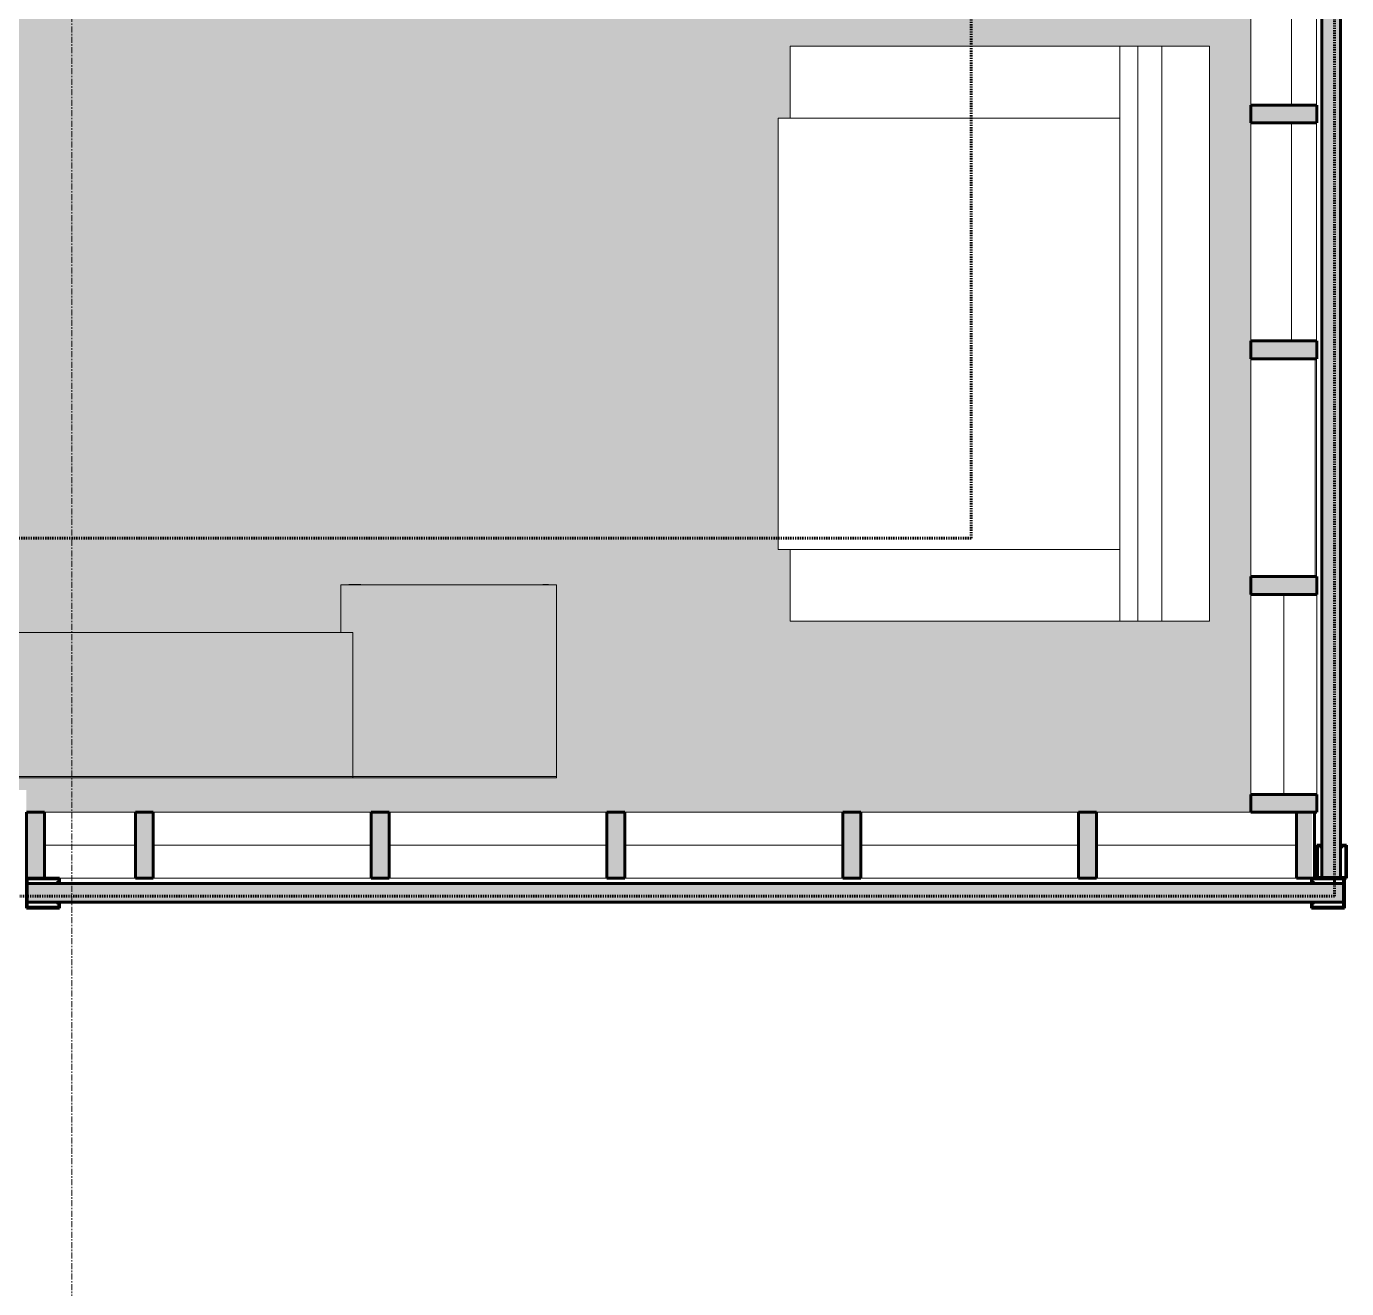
# Model space of a CAD drawing. Header units: inches. Extents: x -4105 to -1989, y 9836 to 11159.
# Drawn here: x -2177.1 to -2066.9, y 9947.4 to 10052.8 of the extents above; entities that cross this region are included whole.
import ezdxf

# ---------------------------------------------------------------- set-up
doc = ezdxf.new("R2010")
doc.units = ezdxf.units.IN
doc.header["$MEASUREMENT"] = 0
doc.linetypes.add('Dash 1_16_', pattern=[0.125, 0.0625, -0.0625])
doc.linetypes.add('Grid Line 1_2_', pattern=[0.875, 0.5, -0.125, 0.125, -0.125])
for name, color, linetype, lineweight in [('0-1', 7, 'Continuous', 5), ('0-2', 7, 'Continuous', 9), ('A-AREA-PATT-2', 141, 'Continuous', 9), ('A-GLAZ-CWMG-1', 247, 'Continuous', 9), ('A-GLAZ-CWMG-2', 250, 'Continuous', 60), ('A-GLAZ-CWMG-3', 251, 'Continuous', 9), ('A-GLAZ-CWMG-4', 7, 'Continuous', 9), ('A-WALL-2', 250, 'Continuous', 60), ('A-WALL-7', 151, 'Continuous', 9), ('C-PROP-LINE-2', 91, 'Dash 1_16_', 60), ('I-FURN', 30, 'Continuous', 9), ('I-FURN-1', 7, 'Continuous', 9), ('I-FURN-3', 55, 'Continuous', 9), ('S-GRID-1', 1, 'Grid Line 1_2_', 9)]:
    doc.layers.add(name, color=color, linetype=linetype, lineweight=lineweight)

# ---------------------------------------------------------------- blocks, each defined once
blk = doc.blocks.new('Entertainment_Center_14771 - Entertainment_Center_14771-V49-ENLARGED FLOOR PLAN - 3RD FLOOR PLAN - WEST')
at = {"layer": 'I-FURN-3'}
for points in [[(-22.43, -6), (-19, -6), (-19, 6), (-18, 6), (-18, 10), (-36, 10), (-36, -6)], [(-35.31, 10), (-34.85, 10), (-34.85, 10.03), (-35.34, 10.03), (-35.31, 10)], [(-19.66, 10), (-18.66, 10), (-18.66, 10.03), (-19.66, 10.03)], [(36, -6), (36, 10), (18, 10), (18, 6), (19, 6), (19, -6), (23.37, -6)], [(18.66, 10), (19.66, 10), (19.66, 10.03), (18.66, 10.03)], [(35.31, 10), (35.34, 10), (35.31, 10.03), (34.85, 10.03), (34.85, 10), (35.31, 10)], [(-5.29, -6), (19, -6), (19, 6), (-19, 6), (-19, -6), (-7.17, -6)], [(-19, -6.13), (-19, -6), (-36, -6), (-36, -6.13), (-22.43, -6.13)], [(9, -6.13), (19, -6.13), (19, -6), (-19, -6), (-19, -6.13), (8.1, -6.13)], [(35, -6.13), (36, -6.13), (36, -6), (19, -6), (19, -6.13), (23.37, -6.13)]]:
    blk.add_hatch(color=256, dxfattribs=at).paths.add_polyline_path(points, flags=0)
at = {"layer": 'I-FURN-1'}
for p, q in [((-18, 10), (-36, 10)), ((-36, 10), (-36, -6)), ((-34.85, 10.03), (-35.34, 10.03)), ((-35.34, 10.03), (-35.34, 10)), ((-34.85, 10), (-34.85, 10.03)), ((-18.66, 10.03), (-19.66, 10.03)), ((-19.66, 10.03), (-19.66, 10)), ((-18.66, 10), (-18.66, 10.03)), ((-18, 6), (-18, 10)), ((36, 10), (18, 10)), ((18, 10), (18, 6)), ((18.66, 10.03), (18.66, 10)), ((19.66, 10.03), (18.66, 10.03)), ((19.66, 10), (19.66, 10.03)), ((35.34, 10.03), (34.85, 10.03)), ((34.85, 10.03), (34.85, 10)), ((35.34, 10), (35.34, 10.03)), ((36, -6), (36, 10)), ((19, 6), (-19, 6)), ((-19, 6), (-19, -6)), ((19, -6), (19, 6)), ((-36, -6), (-19, -6)), ((-36, -6.13), (-36, -6)), ((-36, -6), (-19, -6)), ((-19, -6.13), (-36, -6.13)), ((-19, -6), (19, -6)), ((-19, -6.13), (-19, -6)), ((-19, -6), (19, -6)), ((19, -6.13), (-19, -6.13)), ((19, -6), (36, -6)), ((19, -6), (19, -6.13)), ((19, -6), (36, -6)), ((36, -6.13), (19, -6.13)), ((36, -6.13), (36, -6))]:
    blk.add_line(p, q, dxfattribs=at)
blk = doc.blocks.new('Couch-Both_Arms-Generic - 2-1523460-ENLARGED FLOOR PLAN - 3RD FLOOR PLAN - WEST')
at = {"layer": 'I-FURN'}
for p, q in [((-18, 18.5), (18, 18.5)), ((-18, 17.5), (-18, 18.5)), ((18, 18.5), (18, 17.5)), ((-24, 17.5), (-18, 17.5)), ((-24, -10), (-24, 17.5)), ((-18, 17.5), (-18, -10)), ((18, 17.5), (24, 17.5)), ((18, -10), (18, 17.5)), ((24, 17.5), (24, -10)), ((-24, -10), (24, -10)), ((-24, -13.5), (-24, -10)), ((24, -10), (24, -13.5)), ((-24, -11.5), (24, -11.5)), ((-24, -13.5), (24, -13.5)), ((24, -13.5), (-24, -13.5))]:
    blk.add_line(p, q, dxfattribs=at)
at = {"layer": 'I-FURN-1'}
for p, q in [((-24, -17.5), (-24, -13.5)), ((24, -13.5), (24, -17.5)), ((24, -17.5), (-24, -17.5))]:
    blk.add_line(p, q, dxfattribs=at)
blk = doc.blocks.new('CTR - 1st Phase - Unit Layouts_rvt-1-ENLARGED FLOOR PLAN - 3RD FLOOR PLAN - WEST')
at = {"layer": '0-2', "rotation": 89.9999999999602}
blk.add_blockref('Couch-Both_Arms-Generic - 2-1523460-ENLARGED FLOOR PLAN - 3RD FLOOR PLAN - WEST', (-2095.86, 10027.14), dxfattribs=at)
at = {"layer": '0-2'}
blk.add_blockref('Entertainment_Center_14771 - Entertainment_Center_14771-V49-ENLARGED FLOOR PLAN - 3RD FLOOR PLAN - WEST', (-2168.87, 9996.19), dxfattribs=at)
blk = doc.blocks.new('Rectangular Mullion - Profile_Polycarbonate_Upper and left-1739822-ENLARGED FLOOR PLAN - 3RD FLOOR PLAN - WEST')
at = {"layer": 'A-GLAZ-CWMG-1'}
blk.add_hatch(color=256, dxfattribs=at).paths.add_polyline_path([(-0.06, 1.29), (0, 1.29), (0, -1.21), (-2.75, -1.21), (-2.75, -0.79), (-2.5, -0.79), (-2.5, -0.85), (-2.69, -0.85), (-2.69, -1.15), (-0.06, -1.15), (-0.06, 1.22), (-2.69, 1.22), (-2.69, 0.85), (-2.5, 0.85), (-2.5, 0.79), (-2.75, 0.79), (-2.75, 1.29)], flags=0)
at = {"layer": 'A-GLAZ-CWMG-2'}
for p, q in [((-2.75, 1.29), (0, 1.29)), ((-2.75, 0.79), (-2.75, 1.29)), ((-0.06, 1.22), (-2.69, 1.22)), ((-2.69, 1.22), (-2.69, 0.85)), ((-0.06, -1.15), (-0.06, 1.22)), ((0, 1.29), (0, -1.21)), ((-2.5, 0.79), (-2.75, 0.79)), ((-2.69, 0.85), (-2.5, 0.85)), ((-2.5, 0.85), (-2.5, 0.79)), ((-2.75, -1.21), (-2.75, -0.79)), ((-2.75, -0.79), (-2.5, -0.79)), ((-2.5, -0.85), (-2.69, -0.85)), ((-2.69, -0.85), (-2.69, -1.15)), ((-2.5, -0.79), (-2.5, -0.85)), ((0, -1.21), (-2.75, -1.21)), ((-2.69, -1.15), (-0.06, -1.15))]:
    blk.add_line(p, q, dxfattribs=at)
blk = doc.blocks.new('Rectangular Mullion - Profile_Polycarbonate_right-1739823-ENLARGED FLOOR PLAN - 3RD FLOOR PLAN - WEST')
at = {"layer": 'A-GLAZ-CWMG-1'}
blk.add_hatch(color=256, dxfattribs=at).paths.add_polyline_path([(0, 1.29), (-2.75, 1.29), (-2.75, 0.79), (-2.5, 0.79), (-2.5, 0.85), (-2.69, 0.85), (-2.69, 1.22), (-0.06, 1.22), (-0.06, -1.15), (-2.69, -1.15), (-2.69, -0.85), (-2.5, -0.85), (-2.5, -0.79), (-2.75, -0.79), (-2.75, -1.21), (0, -1.21), (0, 1.22)], flags=0)
at = {"layer": 'A-GLAZ-CWMG-2'}
for p, q in [((0, 1.29), (-2.75, 1.29)), ((-2.75, 1.29), (-2.75, 0.79)), ((-2.69, 0.85), (-2.69, 1.22)), ((-2.69, 1.22), (-0.06, 1.22)), ((-0.06, 1.22), (-0.06, -1.15)), ((0, -1.21), (0, 1.29)), ((-2.75, 0.79), (-2.5, 0.79)), ((-2.5, 0.85), (-2.69, 0.85)), ((-2.5, 0.79), (-2.5, 0.85)), ((-2.5, -0.79), (-2.75, -0.79)), ((-2.75, -0.79), (-2.75, -1.21)), ((-2.69, -1.15), (-2.69, -0.85)), ((-2.69, -0.85), (-2.5, -0.85)), ((-2.5, -0.85), (-2.5, -0.79)), ((-2.75, -1.21), (0, -1.21)), ((-0.06, -1.15), (-2.69, -1.15))]:
    blk.add_line(p, q, dxfattribs=at)
blk = doc.blocks.new('Rectangular Mullion - Stud - Vertical-2193585-ENLARGED FLOOR PLAN - 3RD FLOOR PLAN - WEST')
at = {"layer": 'A-GLAZ-CWMG-1'}
blk.add_hatch(color=256, dxfattribs=at).paths.add_polyline_path([(-0.25, 2.75), (-0.19, 2.75), (-0.19, -2.75), (-1.5, -2.75), (-1.5, 2.75)], flags=0)
at = {"layer": 'A-GLAZ-CWMG-2'}
for p, q in [((-1.5, -2.75), (-1.5, 2.75)), ((-1.5, 2.75), (0, 2.75)), ((0, 2.75), (0, -2.75)), ((0, -2.75), (-1.5, -2.75))]:
    blk.add_line(p, q, dxfattribs=at)
blk = doc.blocks.new('Rectangular Mullion - Stud - Vertical-2193592-ENLARGED FLOOR PLAN - 3RD FLOOR PLAN - WEST')
at = {"layer": 'A-GLAZ-CWMG-1'}
blk.add_hatch(color=256, dxfattribs=at).paths.add_polyline_path([(-1, 2.75), (-1.5, 2.75), (-1.5, -2.75), (0, -2.75), (0, 2.75)], flags=0)
at = {"layer": 'A-GLAZ-CWMG-2'}
for p, q in [((0, 2.75), (-1.5, 2.75)), ((-1.5, 2.75), (-1.5, -2.75)), ((0, -2.75), (0, 2.75)), ((-1.5, -2.75), (0, -2.75))]:
    blk.add_line(p, q, dxfattribs=at)
blk = doc.blocks.new('Rectangular Mullion - Stud - Base_Head-1740475-ENLARGED FLOOR PLAN - 3RD FLOOR PLAN - WEST')
at = {"layer": 'A-GLAZ-CWMG-3'}
h = blk.add_hatch(dxfattribs=at)
h.set_pattern_fill('FP_21', color=256, style=0, pattern_type=2)
h.set_pattern_definition([(180, (-3829.448, 9984.439), (-1e-15, -8), [])])
h.paths.add_polyline_path([(-3824.88, 9981.69), (-3819.61, 9981.69), (-3819.61, 9987.19), (-3837.79, 9987.19), (-3837.79, 9981.69)], flags=0)
at = {"layer": 'A-GLAZ-CWMG-4'}
for p, q in [((-3837.79, 9987.19), (-3819.61, 9987.19)), ((-3819.61, 9981.69), (-3837.79, 9981.69))]:
    blk.add_line(p, q, dxfattribs=at)
blk = doc.blocks.new('Rectangular Mullion - Stud - Vertical-2193584-ENLARGED FLOOR PLAN - 3RD FLOOR PLAN - WEST')
at = {"layer": 'A-GLAZ-CWMG-1'}
blk.add_hatch(color=256, dxfattribs=at).paths.add_polyline_path([(0, 2.75), (1.5, 2.75), (1.5, -2.75), (0, -2.75), (0, 1.5)], flags=0)
at = {"layer": 'A-GLAZ-CWMG-2'}
for p, q in [((0, -2.75), (0, 2.75)), ((0, 2.75), (1.5, 2.75)), ((1.5, 2.75), (1.5, -2.75)), ((1.5, -2.75), (0, -2.75))]:
    blk.add_line(p, q, dxfattribs=at)
blk = doc.blocks.new('Rectangular Mullion - Stud - Base_Head-1773364-ENLARGED FLOOR PLAN - 3RD FLOOR PLAN - WEST')
at = {"layer": 'A-GLAZ-CWMG-3'}
h = blk.add_hatch(dxfattribs=at)
h.set_pattern_fill('FP_22', color=256, style=0, pattern_type=2)
h.set_pattern_definition([(180, (-3770.398, 9984.439), (-1e-15, -8), [])])
h.paths.add_polyline_path([(-3763.81, 9981.69), (-3760.56, 9981.69), (-3760.56, 9987.19), (-3778.74, 9987.19), (-3778.74, 9981.69)], flags=0)
at = {"layer": 'A-GLAZ-CWMG-4'}
for p, q in [((-3778.74, 9987.19), (-3760.56, 9987.19)), ((-3760.56, 9981.69), (-3778.74, 9981.69))]:
    blk.add_line(p, q, dxfattribs=at)
blk = doc.blocks.new('Rectangular Mullion - Stud - Base_Head-1773367-ENLARGED FLOOR PLAN - 3RD FLOOR PLAN - WEST')
at = {"layer": 'A-GLAZ-CWMG-3'}
h = blk.add_hatch(dxfattribs=at)
h.set_pattern_fill('FP_24', color=256, style=0, pattern_type=2)
h.set_pattern_definition([(180, (-2079.453, 9984.439), (-1e-15, -8), [])])
h.paths.add_polyline_path([(-2087.79, 9981.69), (-2071.11, 9981.69), (-2071.11, 9987.19), (-2087.79, 9987.19), (-2087.79, 9982.94)], flags=0)
at = {"layer": 'A-GLAZ-CWMG-4'}
for p, q in [((-2087.79, 9987.19), (-2074.92, 9987.19)), ((-2071.11, 9981.69), (-2087.79, 9981.69))]:
    blk.add_line(p, q, dxfattribs=at)
blk = doc.blocks.new('Rectangular Mullion - Stud - Vertical-2193583-ENLARGED FLOOR PLAN - 3RD FLOOR PLAN - WEST')
at = {"layer": 'A-GLAZ-CWMG-1'}
blk.add_hatch(color=256, dxfattribs=at).paths.add_polyline_path([(0, 2.75), (1.5, 2.75), (1.5, -2.75), (0, -2.75), (0, 1.5)], flags=0)
at = {"layer": 'A-GLAZ-CWMG-2'}
for p, q in [((0, -2.75), (0, 2.75)), ((0, 2.75), (1.5, 2.75)), ((1.5, 2.75), (1.5, -2.75)), ((1.5, -2.75), (0, -2.75))]:
    blk.add_line(p, q, dxfattribs=at)
blk = doc.blocks.new('Rectangular Mullion - Stud - Base_Head-1940150-ENLARGED FLOOR PLAN - 3RD FLOOR PLAN - WEST')
at = {"layer": 'A-GLAZ-CWMG-3'}
h = blk.add_hatch(dxfattribs=at)
h.set_pattern_fill('FP_26', color=256, style=0, pattern_type=2)
h.set_pattern_definition([(180, (-2172.576, 9984.439), (-1e-15, -8), [])])
h.paths.add_polyline_path([(-2174.37, 9981.69), (-2168.03, 9981.69), (-2168.03, 9987.19), (-2175.62, 9987.19), (-2175.62, 9981.69), (-2174.44, 9981.69)], flags=0)
at = {"layer": 'A-GLAZ-CWMG-4'}
for p, q in [((-2175.62, 9987.19), (-2168.03, 9987.19)), ((-2168.03, 9981.69), (-2174.37, 9981.69))]:
    blk.add_line(p, q, dxfattribs=at)
blk = doc.blocks.new('Rectangular Mullion - Stud - Vertical-2193578-ENLARGED FLOOR PLAN - 3RD FLOOR PLAN - WEST')
at = {"layer": 'A-GLAZ-CWMG-1'}
blk.add_hatch(color=256, dxfattribs=at).paths.add_polyline_path([(0, -1.5), (0, -2.75), (-1.5, -2.75), (-1.5, 2.75), (0, 2.75)], flags=0)
at = {"layer": 'A-GLAZ-CWMG-2'}
for p, q in [((-1.5, 2.75), (0, 2.75)), ((-1.5, -2.75), (-1.5, 2.75)), ((0, 2.75), (0, -2.75)), ((0, -2.75), (-1.5, -2.75))]:
    blk.add_line(p, q, dxfattribs=at)
blk = doc.blocks.new('Rectangular Mullion - Stud - Base_Head-1741132-ENLARGED FLOOR PLAN - 3RD FLOOR PLAN - WEST')
at = {"layer": 'A-GLAZ-CWMG-3'}
h = blk.add_hatch(dxfattribs=at)
h.set_pattern_fill('FP_33', color=256, style=0, pattern_type=2)
h.set_pattern_definition([(270, (-3856.474, 10016.715), (8, 5e-16), [])])
h.paths.add_polyline_path([(-3857.97, 10008.37), (-3853.72, 10008.37), (-3853.72, 10026.56), (-3859.22, 10026.56), (-3859.22, 10008.37)], flags=0)
at = {"layer": 'A-GLAZ-CWMG-4'}
for p, q in [((-3859.22, 10026.56), (-3859.22, 10008.37)), ((-3853.72, 10008.37), (-3853.72, 10026.56))]:
    blk.add_line(p, q, dxfattribs=at)
blk = doc.blocks.new('Rectangular Mullion - Stud - Vertical-2193575-ENLARGED FLOOR PLAN - 3RD FLOOR PLAN - WEST')
at = {"layer": 'A-GLAZ-CWMG-1'}
blk.add_hatch(color=256, dxfattribs=at).paths.add_polyline_path([(0, -1.5), (0, 2.75), (1.5, 2.75), (1.5, -2.75), (0, -2.75)], flags=0)
at = {"layer": 'A-GLAZ-CWMG-2'}
for p, q in [((0, 2.75), (1.5, 2.75)), ((0, -2.75), (0, 2.75)), ((1.5, 2.75), (1.5, -2.75)), ((1.5, -2.75), (0, -2.75))]:
    blk.add_line(p, q, dxfattribs=at)
blk = doc.blocks.new('Rectangular Mullion - Stud - Base_Head-V57-ENLARGED FLOOR PLAN - 3RD FLOOR PLAN - WEST')
at = {"layer": 'A-GLAZ-CWMG-3'}
h = blk.add_hatch(dxfattribs=at)
h.set_pattern_fill('FP_15', color=256, style=0, pattern_type=2)
h.set_pattern_definition([(90, (-3405.549, 11038.384), (-8, 5e-16), [])])
h.paths.add_polyline_path([(-3402.8, 11028.54), (-3402.8, 11046.73), (-3408.3, 11046.73), (-3408.3, 11028.54)], flags=0)
at = {"layer": 'A-GLAZ-CWMG-4'}
for p, q in [((-3408.3, 11046.73), (-3408.3, 11028.54)), ((-3402.8, 11028.54), (-3402.8, 11046.73))]:
    blk.add_line(p, q, dxfattribs=at)
blk = doc.blocks.new('Rectangular Mullion - Stud - Base_Head-1769175-ENLARGED FLOOR PLAN - 3RD FLOOR PLAN - WEST')
at = {"layer": 'A-GLAZ-CWMG-3'}
h = blk.add_hatch(dxfattribs=at)
h.set_pattern_fill('FP_37', color=256, style=0, pattern_type=2)
h.set_pattern_definition([(90, (-2072.174, 9997.031), (-8, 5e-16), [])])
h.paths.add_polyline_path([(-2069.42, 9988.69), (-2069.42, 10005.37), (-2074.92, 10005.37), (-2074.92, 9988.69), (-2070.67, 9988.69)], flags=0)
at = {"layer": 'A-GLAZ-CWMG-4'}
for p, q in [((-2074.92, 10005.37), (-2074.92, 9988.69)), ((-2069.42, 9988.69), (-2069.42, 10005.37))]:
    blk.add_line(p, q, dxfattribs=at)
blk = doc.blocks.new('Rectangular Mullion - Stud - Vertical-2193576-ENLARGED FLOOR PLAN - 3RD FLOOR PLAN - WEST')
at = {"layer": 'A-GLAZ-CWMG-1'}
blk.add_hatch(color=256, dxfattribs=at).paths.add_polyline_path([(0, -1.5), (0, 2.75), (1.5, 2.75), (1.5, -2.75), (0, -2.75)], flags=0)
at = {"layer": 'A-GLAZ-CWMG-2'}
for p, q in [((0, 2.75), (1.5, 2.75)), ((0, -2.75), (0, 2.75)), ((1.5, 2.75), (1.5, -2.75)), ((1.5, -2.75), (0, -2.75))]:
    blk.add_line(p, q, dxfattribs=at)
blk = doc.blocks.new('Rectangular Mullion - Profile_Polycarbonate_Upper and left-1741240-ENLARGED FLOOR PLAN - 3RD FLOOR PLAN - WEST')
at = {"layer": 'A-GLAZ-CWMG-1'}
h = blk.add_hatch(color=256, dxfattribs=at)
h.paths.add_polyline_path([(-2.75, 1.15), (-2.69, 1.15), (-2.69, 0.85), (-2.5, 0.85), (-2.5, 0.79), (-2.75, 0.79)], flags=0)
h.paths.add_polyline_path([(-2.75, -0.79), (-2.5, -0.79), (-2.5, -0.85), (-2.69, -0.85), (-2.69, -1.22), (-0.06, -1.22), (-0.06, 1.15), (0, 1.15), (0, -1.29), (-2.75, -1.29), (-2.75, -1.22)], flags=0)
h.paths.add_polyline_path([(-2.09, 1.21), (-1.31, 1.21), (-1.31, 1.15), (-2.09, 1.15), (-2.09, 1.2)], flags=0)
at = {"layer": 'A-GLAZ-CWMG-2'}
for p, q in [((-2.75, 0.79), (-2.75, 1.21)), ((-2.75, 1.21), (0, 1.21)), ((-0.06, 1.15), (-2.69, 1.15)), ((-2.69, 1.15), (-2.69, 0.85)), ((-0.06, -1.22), (-0.06, 1.15)), ((0, 1.21), (0, -1.29)), ((-2.5, 0.79), (-2.75, 0.79)), ((-2.69, 0.85), (-2.5, 0.85)), ((-2.5, 0.85), (-2.5, 0.79)), ((-2.75, -1.29), (-2.75, -0.79)), ((-2.75, -0.79), (-2.5, -0.79)), ((-2.5, -0.85), (-2.69, -0.85)), ((-2.69, -0.85), (-2.69, -1.22)), ((-2.5, -0.79), (-2.5, -0.85)), ((0, -1.29), (-2.75, -1.29)), ((-2.69, -1.22), (-0.06, -1.22))]:
    blk.add_line(p, q, dxfattribs=at)
blk = doc.blocks.new('CTR - 1st Phase - Shell_rvt-1-ENLARGED FLOOR PLAN - 3RD FLOOR PLAN - WEST')
at = {"layer": 'A-WALL-7'}
for points in [[(-2067.42, 9981.75), (-2067.42, 10089.33), (-2069, 10089.33), (-2069, 9981.75)], [(-2114.97, 9979.69), (-2067.17, 9979.69), (-2067.17, 9981.26), (-2177.06, 9981.26), (-2177.06, 9979.69), (-2145.5, 9979.69)]]:
    blk.add_hatch(color=256, dxfattribs=at).paths.add_polyline_path(points, flags=0)
at = {"layer": 'A-WALL-2'}
for p, q in [((-2069, 10089.33), (-2069, 9981.75)), ((-2067.42, 9981.75), (-2067.42, 10089.33)), ((-2067.17, 9981.26), (-2177.06, 9981.26)), ((-2177.06, 9981.26), (-2177.06, 9979.69)), ((-2069, 9981.75), (-2067.42, 9981.75)), ((-2067.17, 9979.69), (-2067.17, 9981.26)), ((-2177.06, 9979.69), (-2067.17, 9979.69))]:
    blk.add_line(p, q, dxfattribs=at)
at = {"layer": 'S-GRID-1'}
blk.add_line((-2173.32, 9836.18), (-2173.32, 11126.32), dxfattribs=at)
at = {"layer": '0-2', "rotation": 180}
for name, p in [('Rectangular Mullion - Stud - Base_Head-1741132-ENLARGED FLOOR PLAN - 3RD FLOOR PLAN - WEST', (-5928.65, 20072.8)), ('Rectangular Mullion - Stud - Base_Head-1741132-ENLARGED FLOOR PLAN - 3RD FLOOR PLAN - WEST', (-5928.65, 20053.11)), ('Rectangular Mullion - Stud - Vertical-2193592-ENLARGED FLOOR PLAN - 3RD FLOOR PLAN - WEST', (-2177.12, 9984.44)), ('Rectangular Mullion - Profile_Polycarbonate_right-1739823-ENLARGED FLOOR PLAN - 3RD FLOOR PLAN - WEST', (-2177.12, 9980.48))]:
    blk.add_blockref(name, p, dxfattribs=at)
at = {"layer": '0-2', "extrusion": (0, 0, -1)}
for name, p, rotation in [('Rectangular Mullion - Stud - Vertical-2193575-ENLARGED FLOOR PLAN - 3RD FLOOR PLAN - WEST', (2072.17, 10046.24), 270.0000000000072), ('Rectangular Mullion - Stud - Vertical-2193576-ENLARGED FLOOR PLAN - 3RD FLOOR PLAN - WEST', (2072.17, 10026.56), 270.0000000000072), ('Rectangular Mullion - Stud - Vertical-2193576-ENLARGED FLOOR PLAN - 3RD FLOOR PLAN - WEST', (2072.17, 10006.87), 270.0000000000072), ('Rectangular Mullion - Stud - Vertical-2193578-ENLARGED FLOOR PLAN - 3RD FLOOR PLAN - WEST', (2072.17, 9987.19), 270.0000000000072), ('Rectangular Mullion - Stud - Vertical-2193584-ENLARGED FLOOR PLAN - 3RD FLOOR PLAN - WEST', (2168.03, 9984.44), 180), ('Rectangular Mullion - Stud - Vertical-2193584-ENLARGED FLOOR PLAN - 3RD FLOOR PLAN - WEST', (2148.35, 9984.44), 180), ('Rectangular Mullion - Stud - Vertical-2193584-ENLARGED FLOOR PLAN - 3RD FLOOR PLAN - WEST', (2128.66, 9984.44), 180), ('Rectangular Mullion - Stud - Vertical-2193583-ENLARGED FLOOR PLAN - 3RD FLOOR PLAN - WEST', (2108.98, 9984.44), 180), ('Rectangular Mullion - Stud - Vertical-2193583-ENLARGED FLOOR PLAN - 3RD FLOOR PLAN - WEST', (2089.29, 9984.44), 180), ('Rectangular Mullion - Stud - Vertical-2193585-ENLARGED FLOOR PLAN - 3RD FLOOR PLAN - WEST', (2069.61, 9984.44), 180), ('Rectangular Mullion - Profile_Polycarbonate_Upper and left-1741240-ENLARGED FLOOR PLAN - 3RD FLOOR PLAN - WEST', (2068.21, 9981.69), 270.0000000000089), ('Rectangular Mullion - Profile_Polycarbonate_Upper and left-1739822-ENLARGED FLOOR PLAN - 3RD FLOOR PLAN - WEST', (2067.11, 9980.48), 180)]:
    blk.add_blockref(name, p, dxfattribs=dict(at, rotation=rotation))
at = {"layer": '0-2'}
for name, p in [('Rectangular Mullion - Stud - Base_Head-V57-ENLARGED FLOOR PLAN - 3RD FLOOR PLAN - WEST', (1333.37, -1021.67)), ('Rectangular Mullion - Stud - Base_Head-1769175-ENLARGED FLOOR PLAN - 3RD FLOOR PLAN - WEST', (0, 0)), ('Rectangular Mullion - Stud - Base_Head-1940150-ENLARGED FLOOR PLAN - 3RD FLOOR PLAN - WEST', (0, 0)), ('Rectangular Mullion - Stud - Base_Head-1740475-ENLARGED FLOOR PLAN - 3RD FLOOR PLAN - WEST', (1671.26, 0)), ('Rectangular Mullion - Stud - Base_Head-1740475-ENLARGED FLOOR PLAN - 3RD FLOOR PLAN - WEST', (1690.94, 0)), ('Rectangular Mullion - Stud - Base_Head-1740475-ENLARGED FLOOR PLAN - 3RD FLOOR PLAN - WEST', (1710.63, 0)), ('Rectangular Mullion - Stud - Base_Head-1773364-ENLARGED FLOOR PLAN - 3RD FLOOR PLAN - WEST', (1671.26, 0)), ('Rectangular Mullion - Stud - Base_Head-1773367-ENLARGED FLOOR PLAN - 3RD FLOOR PLAN - WEST', (0, 0))]:
    blk.add_blockref(name, p, dxfattribs=at)
blk = doc.blocks.new('Family - ___-1870007-ENLARGED FLOOR PLAN - 3RD FLOOR PLAN - WEST')
at = {"layer": 'C-PROP-LINE-2'}
for q in [(-2067.92, 10851.39), (-2522.72, 9980.19)]:
    blk.add_line((-2067.92, 9980.19), q, dxfattribs=at)
blk = doc.blocks.new('Family - ___-1870574-ENLARGED FLOOR PLAN - 3RD FLOOR PLAN - WEST')
at = {"layer": 'C-PROP-LINE-2'}
for q in [(-2098.26, 10821.49), (-3831.16, 10010.09)]:
    blk.add_line((-2098.26, 10010.09), q, dxfattribs=at)

msp = doc.modelspace()

# ---------------------------------------------------------------- hatches: boundary and pattern name
at = {"layer": 'A-AREA-PATT-2'}
h = msp.add_hatch(color=256, dxfattribs=at)
h.paths.add_polyline_path([(-2476.2, 10374.49), (-2474.96, 10375.73), (-2449.51, 10350.27), (-2450.74, 10349.03), (-2475.05, 10373.34)], flags=0)
h.paths.add_polyline_path([(-2175.39, 9987.19), (-2074.92, 9987.19), (-2074.92, 10085.61), (-2072.17, 10085.61), (-2072.17, 10087.89), (-2074.92, 10087.89), (-2074.92, 10089.2), (-2076.8, 10089.2), (-2076.8, 10217.82), (-2203.03, 10217.82), (-2203.03, 10209.82), (-2238.78, 10209.82), (-2238.78, 10217.82), (-2243.53, 10217.82), (-2243.53, 10241.82), (-2268.05, 10241.82), (-2309.73, 10283.51), (-2306.38, 10286.87), (-2304.48, 10284.97), (-2288.07, 10284.97), (-2288.07, 10285.72), (-2285.57, 10285.72), (-2285.57, 10284.97), (-2248.32, 10284.97), (-2248.32, 10283.6), (-2213.32, 10283.6), (-2213.32, 10284.97), (-2213.07, 10284.97), (-2213.07, 10285.72), (-2208.07, 10285.72), (-2208.07, 10284.97), (-2207.82, 10284.97), (-2207.82, 10283.6), (-2172.82, 10283.6), (-2172.82, 10284.97), (-2135.57, 10284.97), (-2135.57, 10285.72), (-2133.07, 10285.72), (-2133.07, 10284.97), (-2076.8, 10284.97), (-2076.8, 10412.79), (-2267.5, 10412.79), (-2267.5, 10382.24), (-2272.25, 10382.24), (-2272.25, 10412.79), (-2278.27, 10412.79), (-2278.27, 10405.06), (-2278.4, 10404.1), (-2278.77, 10403.2), (-2279.36, 10402.43), (-2280.13, 10401.84), (-2281.03, 10401.46), (-2282.07, 10401.34), (-2283.38, 10401.34), (-2283.04, 10398.31), (-2281.85, 10397.31), (-2281.28, 10396.31), (-2281.01, 10395.31), (-2280.83, 10394.31), (-2280.75, 10393.31), (-2280.92, 10391.32), (-2281.46, 10389.31), (-2282.19, 10387.31), (-2283.12, 10385.31), (-2284.51, 10383.31), (-2285.51, 10382.31), (-2286.37, 10381.81), (-2287.75, 10381.31), (-2288.75, 10381.31), (-2290.12, 10381.81), (-2290.99, 10382.31), (-2291.99, 10383.31), (-2293.37, 10385.31), (-2294.31, 10387.31), (-2295.03, 10389.31), (-2295.57, 10391.32), (-2295.75, 10393.31), (-2295.66, 10394.31), (-2295.48, 10395.31), (-2295.21, 10396.31), (-2294.65, 10397.31), (-2293.46, 10398.31), (-2293.11, 10401.34), (-2294.5, 10401.34), (-2295.46, 10401.46), (-2296.36, 10401.84), (-2297.13, 10402.43), (-2297.72, 10403.2), (-2298.1, 10404.1), (-2298.22, 10405.06), (-2298.22, 10412.79), (-2306.25, 10412.79), (-2306.25, 10388.79), (-2358.84, 10388.79), (-2358.84, 10351.53), (-2364.94, 10345.43), (-2338.07, 10318.56), (-2311.02, 10345.62), (-2272.25, 10345.62), (-2272.25, 10346.24), (-2267.5, 10346.24), (-2267.5, 10340.87), (-2309.05, 10340.87), (-2334.71, 10315.2), (-2331.83, 10312.32), (-2335.19, 10308.96), (-2374.47, 10348.24), (-2375, 10347.71), (-2376.76, 10349.48), (-2376.23, 10350.01), (-2402.57, 10376.35), (-2401.6, 10377.32), (-2426.35, 10402.07), (-2427.32, 10401.09), (-2427.5, 10401.27), (-2428.03, 10400.74), (-2429.8, 10402.51), (-2429.27, 10403.04), (-2437.75, 10411.52), (-2448.62, 10400.65), (-2449.33, 10401.36), (-2450.74, 10399.95), (-2452.11, 10401.32), (-2452.56, 10400.87), (-2452.6, 10400.92), (-2477.17, 10376.35), (-2477.13, 10376.3), (-2477.57, 10375.86), (-2476.2, 10374.49), (-2477.53, 10373.16), (-2437.67, 10333.31), (-2441.03, 10329.95), (-2480.18, 10369.1), (-2489.84, 10359.44), (-2489.84, 10356.03), (-2494.59, 10356.03), (-2494.59, 10357.82), (-2512.91, 10376.14), (-2519.95, 10376.14), (-2519.95, 10333.85), (-2494.59, 10333.85), (-2494.59, 10336.03), (-2489.84, 10336.03), (-2489.84, 10329.1), (-2519.95, 10329.1), (-2519.95, 10323.07), (-2512.52, 10323.07), (-2511.56, 10322.95), (-2510.66, 10322.57), (-2509.89, 10321.98), (-2509.3, 10321.21), (-2508.92, 10320.31), (-2508.8, 10319.27), (-2508.8, 10317.96), (-2505.77, 10318.31), (-2504.75, 10319.51), (-2503.75, 10320.07), (-2502.77, 10320.33), (-2501.77, 10320.51), (-2500.77, 10320.6), (-2498.78, 10320.42), (-2496.77, 10319.89), (-2494.77, 10319.16), (-2492.77, 10318.22), (-2490.77, 10316.84), (-2489.73, 10315.77), (-2489.27, 10314.97), (-2488.77, 10313.6), (-2488.77, 10312.6), (-2489.27, 10311.22), (-2489.77, 10310.36), (-2490.77, 10309.36), (-2492.77, 10307.97), (-2494.77, 10307.04), (-2496.95, 10306.26), (-2498.78, 10305.77), (-2500.77, 10305.6), (-2501.77, 10305.68), (-2502.77, 10305.86), (-2503.77, 10306.13), (-2504.77, 10306.7), (-2505.77, 10307.89), (-2508.8, 10308.24), (-2508.8, 10306.85), (-2508.92, 10305.88), (-2509.3, 10304.98), (-2509.89, 10304.21), (-2510.66, 10303.62), (-2511.56, 10303.25), (-2512.52, 10303.12), (-2519.95, 10303.12), (-2519.95, 10295.1), (-2495.95, 10295.1), (-2495.95, 10203.82), (-2459.95, 10203.82), (-2459.95, 10210.52), (-2459.07, 10210.52), (-2459.07, 10174.52), (-2456.07, 10174.52), (-2456.07, 10210.52), (-2455.2, 10210.52), (-2455.2, 10173.82), (-2452.2, 10173.82), (-2452.2, 10169.07), (-2519.95, 10169.07), (-2519.95, 10133.79), (-2439.95, 10133.79), (-2439.95, 10055.79), (-2519.95, 10055.79), (-2519.95, 10022.31), (-2519.05, 10021.59), (-2514.1, 10021.59), (-2514.1, 9989.06), (-2403.95, 9989.06), (-2403.95, 10123.81), (-2399.2, 10123.81), (-2399.2, 9989.06), (-2297.07, 9989.06), (-2297.07, 10127.45), (-2292.32, 10127.45), (-2292.32, 9989.06), (-2177.12, 9989.06), (-2177.12, 9987.19), (-2175.62, 9987.19)], flags=0)
h.paths.add_polyline_path([(-2145.5, 9990.06), (-2204.87, 9990.06), (-2204.87, 10006.19), (-2204.21, 10006.19), (-2204.18, 10006.22), (-2203.72, 10006.22), (-2203.72, 10006.19), (-2188.53, 10006.19), (-2188.53, 10006.22), (-2187.53, 10006.22), (-2187.53, 10006.19), (-2186.87, 10006.19), (-2186.87, 10002.19), (-2150.87, 10002.19), (-2150.87, 10006.19), (-2150.21, 10006.19), (-2150.21, 10006.22), (-2149.21, 10006.22), (-2149.21, 10006.19), (-2134.02, 10006.19), (-2134.02, 10006.22), (-2133.53, 10006.22), (-2133.53, 10006.19), (-2132.87, 10006.19), (-2132.87, 9990.06), (-2133.87, 9990.06)], flags=0)
h.paths.add_polyline_path([(-2078.36, 10003.14), (-2113.36, 10003.14), (-2113.36, 10009.14), (-2114.36, 10009.14), (-2114.36, 10045.14), (-2113.36, 10045.14), (-2113.36, 10051.14), (-2078.36, 10051.14), (-2078.36, 10005.37)], flags=0)
h.paths.add_polyline_path([(-2252.36, 10003.14), (-2252.36, 10051.14), (-2217.36, 10051.14), (-2217.36, 10045.14), (-2216.36, 10045.14), (-2216.36, 10009.14), (-2217.36, 10009.14), (-2217.36, 10003.14), (-2248.36, 10003.14)], flags=0)
h.paths.add_polyline_path([(-2514.1, 10034.79), (-2519.45, 10034.79), (-2519.45, 10052.79), (-2501.45, 10052.79), (-2501.45, 10034.79), (-2505.65, 10034.79)], flags=0)
h.paths.add_polyline_path([(-2129.36, 10054.46), (-2201.36, 10054.46), (-2201.36, 10055.46), (-2207.36, 10055.46), (-2207.36, 10090.46), (-2123.36, 10090.46), (-2123.36, 10055.46), (-2129.36, 10055.46)], flags=0)
h.paths.add_polyline_path([(-2145.22, 10125.05), (-2145.72, 10125.05), (-2145.72, 10133.82), (-2157.22, 10133.82), (-2157.22, 10125.05), (-2173.72, 10125.05), (-2173.72, 10133.82), (-2188.44, 10133.82), (-2188.44, 10125.05), (-2204.94, 10125.05), (-2204.94, 10133.82), (-2216.44, 10133.82), (-2216.44, 10125.05), (-2232.94, 10125.05), (-2232.94, 10133.82), (-2250.33, 10133.82), (-2250.33, 10169.82), (-2172.25, 10169.82), (-2172.23, 10172.06), (-2172.19, 10172.14), (-2172.05, 10172.2), (-2171.16, 10172.22), (-2171.16, 10172.45), (-2168.53, 10172.45), (-2168.53, 10172.7), (-2167.94, 10172.7), (-2167.94, 10172.45), (-2167.35, 10172.45), (-2167.35, 10172.7), (-2166.76, 10172.7), (-2166.76, 10172.45), (-2166.17, 10172.45), (-2166.17, 10172.7), (-2165.58, 10172.7), (-2165.58, 10172.45), (-2164.99, 10172.45), (-2164.99, 10172.7), (-2164.4, 10172.7), (-2164.4, 10172.45), (-2155.04, 10172.45), (-2155.04, 10172.7), (-2153.07, 10172.7), (-2153.07, 10172.45), (-2149.34, 10172.45), (-2149.34, 10172.2), (-2148.39, 10172.19), (-2148.31, 10172.14), (-2148.25, 10172), (-2148.25, 10169.82), (-2112.8, 10169.82), (-2112.8, 10133.82), (-2129.22, 10133.82), (-2129.22, 10125.05), (-2144.72, 10125.05)], flags=0)
h.paths.add_polyline_path([(-2519.45, 10136.72), (-2519.45, 10154.72), (-2501.45, 10154.72), (-2501.45, 10136.72), (-2518.41, 10136.72)], flags=0)
h.paths.add_polyline_path([(-2399.82, 10159.81), (-2403.95, 10159.81), (-2403.95, 10169.07), (-2418.2, 10169.07), (-2418.2, 10169.95), (-2382.2, 10169.95), (-2382.2, 10172.95), (-2418.2, 10172.95), (-2418.2, 10173.82), (-2352.3, 10173.82), (-2352.3, 10241.22), (-2408.95, 10297.87), (-2455.2, 10251.62), (-2455.2, 10244.52), (-2459.95, 10244.52), (-2459.95, 10253.58), (-2412.31, 10301.23), (-2415.58, 10304.5), (-2412.22, 10307.86), (-2342.04, 10237.68), (-2341.51, 10238.21), (-2339.74, 10236.44), (-2340.27, 10235.91), (-2318.17, 10213.81), (-2319.14, 10212.84), (-2298.64, 10192.33), (-2297.67, 10193.3), (-2297.49, 10193.13), (-2296.96, 10193.66), (-2295.19, 10191.89), (-2295.72, 10191.36), (-2292.32, 10187.96), (-2292.32, 10163.45), (-2297.07, 10163.45), (-2297.07, 10169.07), (-2399.2, 10169.07), (-2399.2, 10159.81)], flags=0)
h.paths.add_polyline_path([(-2297.07, 10173.82), (-2297.07, 10185.99), (-2299.08, 10188), (-2299.61, 10187.47), (-2301.38, 10189.24), (-2300.85, 10189.77), (-2301.03, 10189.95), (-2299.61, 10191.36), (-2321.53, 10213.28), (-2320.56, 10214.25), (-2341.07, 10234.76), (-2343.45, 10232.37), (-2343.63, 10232.55), (-2344.16, 10232.02), (-2345.93, 10233.79), (-2345.4, 10234.32), (-2347.55, 10236.47), (-2347.55, 10173.82), (-2297.4, 10173.82)], flags=0)
h.paths.add_polyline_path([(-2327.02, 10175.35), (-2344.7, 10193.03), (-2326.32, 10211.42), (-2308.64, 10193.74), (-2324.28, 10178.1)], flags=0)
h.paths.add_polyline_path([(-2203.03, 10239.82), (-2203.03, 10241.82), (-2238.78, 10241.82), (-2238.78, 10239.82), (-2237.1, 10239.82)], flags=0)
h.paths.add_polyline_path([(-2072.92, 10243.18), (-2072.92, 10281.2), (-2076.17, 10281.2), (-2076.17, 10280.22), (-2103.97, 10280.22), (-2103.97, 10246.57), (-2076.17, 10246.57), (-2076.17, 10243.18)], flags=0)
h.paths.add_polyline_path([(-2239.4, 10246.57), (-2108.72, 10246.57), (-2108.72, 10280.22), (-2133.07, 10280.22), (-2133.07, 10279.47), (-2135.57, 10279.47), (-2135.57, 10280.22), (-2135.82, 10280.22), (-2135.82, 10283.6), (-2170.82, 10283.6), (-2170.82, 10282.22), (-2207.82, 10282.22), (-2207.82, 10280.22), (-2208.07, 10280.22), (-2208.07, 10279.47), (-2213.07, 10279.47), (-2213.07, 10280.22), (-2213.32, 10280.22), (-2213.32, 10282.22), (-2250.32, 10282.22), (-2250.32, 10283.6), (-2285.32, 10283.6), (-2285.32, 10280.22), (-2285.57, 10280.22), (-2285.57, 10279.47), (-2288.07, 10279.47), (-2288.07, 10280.22), (-2299.73, 10280.22), (-2266.08, 10246.57), (-2248.31, 10246.57)], flags=0)
h.paths.add_polyline_path([(-2075.8, 10248.19), (-2101.05, 10248.19), (-2101.05, 10257.69), (-2101.55, 10257.7), (-2101.55, 10258.19), (-2101.05, 10258.19), (-2101.05, 10274.44), (-2101.55, 10274.45), (-2101.55, 10275.19), (-2101.05, 10275.19), (-2101.05, 10276.19), (-2075.8, 10276.19), (-2075.8, 10255.56)], flags=0)
h.paths.add_polyline_path([(-2202.86, 10332.52), (-2202.86, 10412.52), (-2124.86, 10412.52), (-2124.86, 10332.52), (-2176.04, 10332.52)], flags=0)
h.paths.add_polyline_path([(-2368.3, 10348.79), (-2363.59, 10353.5), (-2363.59, 10412.79), (-2432.3, 10412.79), (-2425.91, 10406.4), (-2425.38, 10406.93), (-2423.61, 10405.16), (-2424.14, 10404.63), (-2423.96, 10404.45), (-2425.38, 10403.04), (-2399.21, 10376.88), (-2400.19, 10375.9), (-2375.44, 10351.16), (-2373.05, 10353.54), (-2372.87, 10353.37), (-2372.34, 10353.9), (-2370.58, 10352.13), (-2371.11, 10351.6), (-2369.43, 10349.92)], flags=0)
h.paths.add_polyline_path([(-2121.86, 10394.02), (-2121.86, 10412.02), (-2103.86, 10412.02), (-2103.86, 10394.02)], flags=0)
h.paths.add_polyline_path([(-2223.79, 10394.02), (-2223.79, 10412.02), (-2205.79, 10412.02), (-2205.79, 10394.02)], flags=0)

# ---------------------------------------------------------------- block references
at = {"layer": '0-1'}
for name in ['CTR - 1st Phase - Shell_rvt-1-ENLARGED FLOOR PLAN - 3RD FLOOR PLAN - WEST', 'CTR - 1st Phase - Unit Layouts_rvt-1-ENLARGED FLOOR PLAN - 3RD FLOOR PLAN - WEST']:
    msp.add_blockref(name, (0, 0), dxfattribs=at)
at = {"layer": 'C-PROP-LINE-2'}
for name in ['Family - ___-1870007-ENLARGED FLOOR PLAN - 3RD FLOOR PLAN - WEST', 'Family - ___-1870574-ENLARGED FLOOR PLAN - 3RD FLOOR PLAN - WEST']:
    msp.add_blockref(name, (0, 0), dxfattribs=at)

doc.saveas('drawing.dxf')
